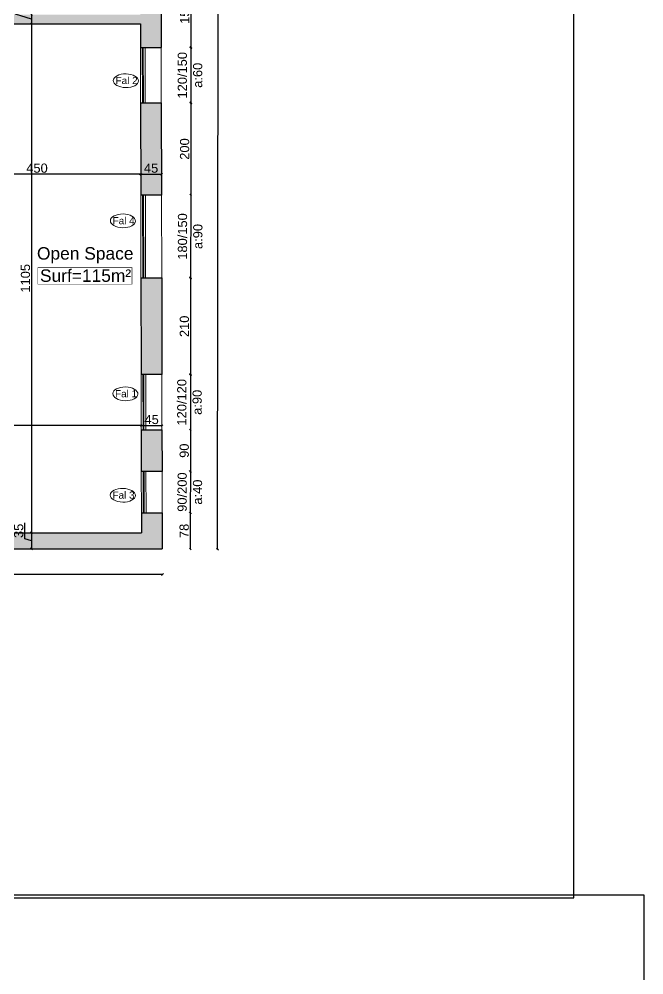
# Model space of a CAD drawing. Header units: millimetres. Extents: x 2804 to 3317, y 6834 to 7064.
# Drawn here: x 2864.3 to 2877.87, y 6872.58 to 6893.33 of the extents above; entities that cross this region are included whole.
import ezdxf

# ---------------------------------------------------------------- set-up
doc = ezdxf.new("R2010")
doc.units = ezdxf.units.MM
doc.header["$PDMODE"] = 1
for name, color, linetype, lineweight in [('cotation', 3, 'Continuous', 30), ('menuise', 50, 'Continuous', 18), ('zin fin', 6, 'Continuous', 9), ('zin menuiserie', 150, 'Continuous', 5), ('Zin mur', 30, 'Continuous', 30)]:
    doc.layers.add(name, color=color, linetype=linetype, lineweight=lineweight)
doc.layers.add('zin hatch mur', color=8, linetype='Continuous')
doc.layers.add('zin texte', color=33, linetype='Continuous')
doc.styles.add('ARIAL', font='arial.ttf')
doc.styles.add('PsikTxtStyle', font='arial.ttf')
doc.styles.get("Standard").update_dxf_attribs({"font": 'arial.ttf'})
doc.dimstyles.new('cotation 100', dxfattribs={"dimtxt": 0.2, "dimasz": 0.04, "dimexe": 0, "dimexo": 0, "dimgap": 0.03, "dimtad": 1, "dimdec": 0, "dimlfac": 100, "dimdsep": 46, "dimtxsty": 'ARIAL', "dimblk": 'OBLIQUE', "dimcen": 0.09, "dimse1": 1, "dimse2": 1, "dimclrd": 256, "dimclre": 256, "dimclrt": 256, "dimadec": 3, "dimazin": 2, "dimtfac": 1, "dimtdec": 0, "dimtofl": 0, "dimtmove": 1, "dimatfit": 3, "dimfxl": 0, "dimtolj": 1, "dimtzin": 0, "dimlwd": -1, "dimlwe": -1, "dimarcsym": 0})

# ---------------------------------------------------------------- blocks, each defined once
blk = doc.blocks.new('_Oblique')
at = {"color": 0, "linetype": 'ByBlock', "lineweight": -2}
blk.add_line((-0.5, -0.5), (0.5, 0.5), dxfattribs=at)
blk = doc.blocks.new('*D153')
at = {"layer": 'cotation', "transparency": 16777216}
blk.add_line((2866.939, 6889.959), (2862.436, 6889.959), dxfattribs=at)
at = {"layer": 'Defpoints', "color": 0, "transparency": 16777216}
for p in [(2866.939, 6890.798), (2862.436, 6890.327), (2862.436, 6889.959)]:
    blk.add_point(p, dxfattribs=at)
at = {"layer": 'cotation', "transparency": 16777216, "xscale": 0.04, "yscale": 0.04, "zscale": 0.04, "rotation": 180}
blk.add_blockref('_Oblique', (2862.436, 6889.959), dxfattribs=at)
at = {"layer": 'cotation', "transparency": 16777216, "xscale": 0.04, "yscale": 0.04, "zscale": 0.04}
blk.add_blockref('_Oblique', (2866.939, 6889.959), dxfattribs=at)
at = {"layer": 'cotation', "transparency": 16777216, "insert": (2864.687, 6890.091), "char_height": 0.2, "attachment_point": 5, "style": 'ARIAL'}
blk.add_mtext('\\A1;450', dxfattribs=at)
blk = doc.blocks.new('*D190')
at = {"layer": 'cotation', "transparency": 16777216}
blk.add_line((2866.953, 6884.502), (2857.711, 6884.502), dxfattribs=at)
at = {"layer": 'Defpoints', "color": 0, "transparency": 16777216}
for p in [(2857.711, 6884.502), (2866.953, 6883.508), (2857.711, 6882.172)]:
    blk.add_point(p, dxfattribs=at)
at = {"layer": 'cotation', "transparency": 16777216, "xscale": 0.04, "yscale": 0.04, "zscale": 0.04, "rotation": 180}
blk.add_blockref('_Oblique', (2857.711, 6884.502), dxfattribs=at)
at = {"layer": 'cotation', "transparency": 16777216, "xscale": 0.04, "yscale": 0.04, "zscale": 0.04}
blk.add_blockref('_Oblique', (2866.953, 6884.502), dxfattribs=at)
at = {"layer": 'cotation', "transparency": 16777216, "insert": (2862.332, 6884.634), "char_height": 0.2, "attachment_point": 5, "style": 'ARIAL'}
blk.add_mtext('\\A1;924', dxfattribs=at)
blk = doc.blocks.new('*D191')
at = {"layer": 'cotation', "transparency": 16777216}
blk.add_line((2867.412, 6881.27), (2857.361, 6881.268), dxfattribs=at)
at = {"layer": 'Defpoints', "color": 0, "transparency": 16777216}
for p in [(2867.412, 6881.825), (2857.361, 6881.824), (2857.361, 6881.268)]:
    blk.add_point(p, dxfattribs=at)
at = {"layer": 'cotation', "transparency": 16777216, "xscale": 0.04, "yscale": 0.04, "zscale": 0.04}
for p, rotation in [((2857.361, 6881.268), 180.0091352644787), ((2867.412, 6881.27), 0.009135264478636884)]:
    blk.add_blockref('_Oblique', p, dxfattribs=dict(at, rotation=rotation))
at = {"layer": 'cotation', "transparency": 16777216, "insert": (2861.756, 6881.452), "char_height": 0.3, "attachment_point": 5, "rotation": 0.0091, "style": 'ARIAL'}
blk.add_mtext('\\A1;1005', dxfattribs=at)
blk = doc.blocks.new('*D432')
at = {"layer": 'cotation', "transparency": 16777216}
blk.add_line((2868.03, 6894.207), (2868.029, 6892.707), dxfattribs=at)
at = {"layer": 'Defpoints', "color": 0, "transparency": 16777216}
for p in [(2867.381, 6894.208), (2867.384, 6892.708), (2868.029, 6892.707)]:
    blk.add_point(p, dxfattribs=at)
at = {"layer": 'cotation', "transparency": 16777216, "xscale": 0.04, "yscale": 0.04, "zscale": 0.04}
for p, rotation in [((2868.03, 6894.207), 89.93231411526871), ((2868.029, 6892.707), 269.9323141152688)]:
    blk.add_blockref('_Oblique', p, dxfattribs=dict(at, rotation=rotation))
at = {"layer": 'cotation', "transparency": 16777216, "insert": (2867.897, 6893.457), "char_height": 0.2, "attachment_point": 5, "rotation": 89.9323, "style": 'ARIAL'}
blk.add_mtext('\\A1;150', dxfattribs=at)
blk = doc.blocks.new('*D433')
at = {"layer": 'cotation', "transparency": 16777216}
blk.add_line((2868.029, 6892.707), (2868.027, 6891.507), dxfattribs=at)
at = {"layer": 'Defpoints', "color": 0, "transparency": 16777216}
for p in [(2867.384, 6892.708), (2867.387, 6891.508), (2868.027, 6891.507)]:
    blk.add_point(p, dxfattribs=at)
at = {"layer": 'cotation', "transparency": 16777216, "xscale": 0.04, "yscale": 0.04, "zscale": 0.04}
for p, rotation in [((2868.029, 6892.707), 89.93231411526871), ((2868.027, 6891.507), 269.9323141152688)]:
    blk.add_blockref('_Oblique', p, dxfattribs=dict(at, rotation=rotation))
at = {"layer": 'cotation', "transparency": 16777216, "insert": (2868.011, 6892.108), "char_height": 0.2, "attachment_point": 5, "rotation": 89.9323, "style": 'ARIAL'}
blk.add_mtext('\\A1;120/150\\Pa:60', dxfattribs=at)
blk = doc.blocks.new('*D434')
at = {"layer": 'cotation', "transparency": 16777216}
blk.add_line((2868.027, 6891.507), (2868.025, 6889.507), dxfattribs=at)
at = {"layer": 'Defpoints', "color": 0, "transparency": 16777216}
for p in [(2867.387, 6891.508), (2867.392, 6889.508), (2868.025, 6889.507)]:
    blk.add_point(p, dxfattribs=at)
at = {"layer": 'cotation', "transparency": 16777216, "xscale": 0.04, "yscale": 0.04, "zscale": 0.04}
for p, rotation in [((2868.027, 6891.507), 89.93231411526871), ((2868.025, 6889.507), 269.9323141152688)]:
    blk.add_blockref('_Oblique', p, dxfattribs=dict(at, rotation=rotation))
at = {"layer": 'cotation', "transparency": 16777216, "insert": (2867.894, 6890.507), "char_height": 0.2, "attachment_point": 5, "rotation": 89.9323, "style": 'ARIAL'}
blk.add_mtext('\\A1;200', dxfattribs=at)
blk = doc.blocks.new('*D435')
at = {"layer": 'cotation', "transparency": 16777216}
blk.add_line((2868.025, 6889.507), (2868.023, 6887.707), dxfattribs=at)
at = {"layer": 'Defpoints', "color": 0, "transparency": 16777216}
for p in [(2867.392, 6889.508), (2867.396, 6887.708), (2868.023, 6887.707)]:
    blk.add_point(p, dxfattribs=at)
at = {"layer": 'cotation', "transparency": 16777216, "xscale": 0.04, "yscale": 0.04, "zscale": 0.04}
for p, rotation in [((2868.025, 6889.507), 89.93231411526871), ((2868.023, 6887.707), 269.9323141152688)]:
    blk.add_blockref('_Oblique', p, dxfattribs=dict(at, rotation=rotation))
at = {"layer": 'cotation', "transparency": 16777216, "insert": (2868.015, 6888.608), "char_height": 0.2, "attachment_point": 5, "rotation": 89.9323, "style": 'ARIAL'}
blk.add_mtext('\\A1;180/150\\Pa:90', dxfattribs=at)
blk = doc.blocks.new('*D436')
at = {"layer": 'cotation', "transparency": 16777216}
blk.add_line((2868.023, 6887.707), (2868.02, 6885.607), dxfattribs=at)
at = {"layer": 'Defpoints', "color": 0, "transparency": 16777216}
for p in [(2867.396, 6887.708), (2867.399, 6885.608), (2868.02, 6885.607)]:
    blk.add_point(p, dxfattribs=at)
at = {"layer": 'cotation', "transparency": 16777216, "xscale": 0.04, "yscale": 0.04, "zscale": 0.04}
for p, rotation in [((2868.023, 6887.707), 89.93231411526871), ((2868.02, 6885.607), 269.9323141152688)]:
    blk.add_blockref('_Oblique', p, dxfattribs=dict(at, rotation=rotation))
at = {"layer": 'cotation', "transparency": 16777216, "insert": (2867.889, 6886.657), "char_height": 0.2, "attachment_point": 5, "rotation": 89.9323, "style": 'ARIAL'}
blk.add_mtext('\\A1;210', dxfattribs=at)
blk = doc.blocks.new('*D437')
at = {"layer": 'cotation', "transparency": 16777216}
blk.add_line((2868.02, 6885.607), (2868.019, 6884.407), dxfattribs=at)
at = {"layer": 'Defpoints', "color": 0, "transparency": 16777216}
for p in [(2867.399, 6885.608), (2867.401, 6884.408), (2868.019, 6884.407)]:
    blk.add_point(p, dxfattribs=at)
at = {"layer": 'cotation', "transparency": 16777216, "xscale": 0.04, "yscale": 0.04, "zscale": 0.04}
for p, rotation in [((2868.02, 6885.607), 89.93231411526871), ((2868.019, 6884.407), 269.9323141152688)]:
    blk.add_blockref('_Oblique', p, dxfattribs=dict(at, rotation=rotation))
at = {"layer": 'cotation', "transparency": 16777216, "insert": (2868, 6885.008), "char_height": 0.2, "attachment_point": 5, "rotation": 89.9323, "style": 'ARIAL'}
blk.add_mtext('\\A1;120/120\\Pa:90', dxfattribs=at)
blk = doc.blocks.new('*D438')
at = {"layer": 'cotation', "transparency": 16777216}
blk.add_line((2868.019, 6884.407), (2868.018, 6883.507), dxfattribs=at)
at = {"layer": 'Defpoints', "color": 0, "transparency": 16777216}
for p in [(2867.401, 6884.408), (2867.403, 6883.508), (2868.018, 6883.507)]:
    blk.add_point(p, dxfattribs=at)
at = {"layer": 'cotation', "transparency": 16777216, "xscale": 0.04, "yscale": 0.04, "zscale": 0.04}
for p, rotation in [((2868.019, 6884.407), 89.93231411526871), ((2868.018, 6883.507), 269.9323141152688)]:
    blk.add_blockref('_Oblique', p, dxfattribs=dict(at, rotation=rotation))
at = {"layer": 'cotation', "transparency": 16777216, "insert": (2867.886, 6883.957), "char_height": 0.2, "attachment_point": 5, "rotation": 89.9323, "style": 'ARIAL'}
blk.add_mtext('\\A1;90', dxfattribs=at)
blk = doc.blocks.new('*D439')
at = {"layer": 'cotation', "transparency": 16777216}
blk.add_line((2868.018, 6883.507), (2868.017, 6882.607), dxfattribs=at)
at = {"layer": 'Defpoints', "color": 0, "transparency": 16777216}
for p in [(2867.403, 6883.508), (2867.405, 6882.608), (2868.017, 6882.607)]:
    blk.add_point(p, dxfattribs=at)
at = {"layer": 'cotation', "transparency": 16777216, "xscale": 0.04, "yscale": 0.04, "zscale": 0.04}
for p, rotation in [((2868.018, 6883.507), 89.93231411526871), ((2868.017, 6882.607), 269.9323141152688)]:
    blk.add_blockref('_Oblique', p, dxfattribs=dict(at, rotation=rotation))
at = {"layer": 'cotation', "transparency": 16777216, "insert": (2868.008, 6883.058), "char_height": 0.2, "attachment_point": 5, "rotation": 89.9323, "style": 'ARIAL'}
blk.add_mtext('\\A1;90/200\\Pa:40', dxfattribs=at)
blk = doc.blocks.new('*D440')
at = {"layer": 'cotation', "transparency": 16777216}
blk.add_line((2868.017, 6882.607), (2868.016, 6881.824), dxfattribs=at)
at = {"layer": 'Defpoints', "color": 0, "transparency": 16777216}
for p in [(2867.405, 6882.608), (2867.407, 6881.825), (2868.016, 6881.824)]:
    blk.add_point(p, dxfattribs=at)
at = {"layer": 'cotation', "transparency": 16777216, "xscale": 0.04, "yscale": 0.04, "zscale": 0.04}
for p, rotation in [((2868.017, 6882.607), 89.93231411526871), ((2868.016, 6881.824), 269.9323141152688)]:
    blk.add_blockref('_Oblique', p, dxfattribs=dict(at, rotation=rotation))
at = {"layer": 'cotation', "transparency": 16777216, "insert": (2867.884, 6882.216), "char_height": 0.2, "attachment_point": 5, "rotation": 89.9323, "style": 'ARIAL'}
blk.add_mtext('\\A1;78', dxfattribs=at)
blk = doc.blocks.new('*D441')
at = {"layer": 'cotation', "transparency": 16777216}
blk.add_line((2868.607, 6881.824), (2868.636, 6906.189), dxfattribs=at)
at = {"layer": 'Defpoints', "color": 0, "transparency": 16777216}
for p in [(2867.365, 6906.191), (2868.636, 6906.189), (2867.407, 6881.825)]:
    blk.add_point(p, dxfattribs=at)
at = {"layer": 'cotation', "transparency": 16777216, "xscale": 0.04, "yscale": 0.04, "zscale": 0.04}
for p, rotation in [((2868.636, 6906.189), 89.93231411526875), ((2868.607, 6881.824), 269.9323141152688)]:
    blk.add_blockref('_Oblique', p, dxfattribs=dict(at, rotation=rotation))
at = {"layer": 'cotation', "transparency": 16777216, "insert": (2868.438, 6894.007), "char_height": 0.3, "attachment_point": 5, "rotation": 89.9323, "style": 'ARIAL'}
blk.add_mtext('\\A1;2437', dxfattribs=at)
blk = doc.blocks.new('*D833')
at = {"layer": 'cotation', "transparency": 16777216}
for p, q in [((2864.219, 6893.433), (2864.219, 6893.782)), ((2864.571, 6893.327), (2864.219, 6893.433)), ((2864.571, 6893.427), (2864.571, 6893.227))]:
    blk.add_line(p, q, dxfattribs=at)
at = {"layer": 'Defpoints', "color": 0, "transparency": 16777216}
for p in [(2864.039, 6893.427), (2864.571, 6893.227), (2864.846, 6893.227)]:
    blk.add_point(p, dxfattribs=at)
at = {"layer": 'cotation', "transparency": 16777216, "xscale": 0.04, "yscale": 0.04, "zscale": 0.04}
for p, rotation in [((2864.571, 6893.427), 89.98780270344747), ((2864.571, 6893.227), 269.9878027034475)]:
    blk.add_blockref('_Oblique', p, dxfattribs=dict(at, rotation=rotation))
at = {"layer": 'cotation', "transparency": 16777216, "insert": (2864.087, 6893.607), "char_height": 0.2, "attachment_point": 5, "rotation": 89.9878, "style": 'ARIAL'}
blk.add_mtext('\\A1;20', dxfattribs=at)
blk = doc.blocks.new('*D834')
at = {"layer": 'cotation', "transparency": 16777216}
blk.add_line((2864.571, 6893.227), (2864.568, 6882.173), dxfattribs=at)
at = {"layer": 'Defpoints', "color": 0, "transparency": 16777216}
for p in [(2864.846, 6893.227), (2864.568, 6882.173), (2866.956, 6882.172)]:
    blk.add_point(p, dxfattribs=at)
at = {"layer": 'cotation', "transparency": 16777216, "xscale": 0.04, "yscale": 0.04, "zscale": 0.04}
for p, rotation in [((2864.571, 6893.227), 89.98780270344747), ((2864.568, 6882.173), 269.9878027034475)]:
    blk.add_blockref('_Oblique', p, dxfattribs=dict(at, rotation=rotation))
at = {"layer": 'cotation', "transparency": 16777216, "insert": (2864.437, 6887.7), "char_height": 0.2, "attachment_point": 5, "rotation": 89.9878, "style": 'ARIAL'}
blk.add_mtext('\\A1;1105', dxfattribs=at)
blk = doc.blocks.new('*D835')
at = {"layer": 'cotation', "transparency": 16777216}
for p, q in [((2864.421, 6882.043), (2864.421, 6882.391)), ((2864.568, 6881.999), (2864.421, 6882.043)), ((2864.568, 6882.173), (2864.568, 6881.826))]:
    blk.add_line(p, q, dxfattribs=at)
at = {"layer": 'Defpoints', "color": 0, "transparency": 16777216}
for p in [(2866.956, 6882.172), (2864.568, 6881.826), (2866.96, 6881.825)]:
    blk.add_point(p, dxfattribs=at)
at = {"layer": 'cotation', "transparency": 16777216, "xscale": 0.04, "yscale": 0.04, "zscale": 0.04}
for p, rotation in [((2864.568, 6882.173), 89.98780270344747), ((2864.568, 6881.826), 269.9878027034475)]:
    blk.add_blockref('_Oblique', p, dxfattribs=dict(at, rotation=rotation))
at = {"layer": 'cotation', "transparency": 16777216, "insert": (2864.289, 6882.217), "char_height": 0.2, "attachment_point": 5, "rotation": 89.9878, "style": 'ARIAL'}
blk.add_mtext('\\A1;35', dxfattribs=at)
blk = doc.blocks.new('*D836')
at = {"layer": 'cotation', "transparency": 16777216}
blk.add_line((2866.939, 6889.959), (2867.391, 6889.959), dxfattribs=at)
at = {"layer": 'Defpoints', "color": 0, "transparency": 16777216}
for p in [(2866.939, 6890.798), (2867.391, 6889.959), (2867.391, 6889.778)]:
    blk.add_point(p, dxfattribs=at)
at = {"layer": 'cotation', "transparency": 16777216, "xscale": 0.04, "yscale": 0.04, "zscale": 0.04, "rotation": 180}
blk.add_blockref('_Oblique', (2866.939, 6889.959), dxfattribs=at)
at = {"layer": 'cotation', "transparency": 16777216, "xscale": 0.04, "yscale": 0.04, "zscale": 0.04}
blk.add_blockref('_Oblique', (2867.391, 6889.959), dxfattribs=at)
at = {"layer": 'cotation', "transparency": 16777216, "insert": (2867.165, 6890.091), "char_height": 0.2, "attachment_point": 5, "style": 'ARIAL'}
blk.add_mtext('\\A1;45', dxfattribs=at)
blk = doc.blocks.new('*D854')
at = {"layer": 'cotation', "transparency": 16777216}
blk.add_line((2866.953, 6884.502), (2867.401, 6884.502), dxfattribs=at)
at = {"layer": 'Defpoints', "color": 0, "transparency": 16777216}
for p in [(2867.401, 6884.502), (2867.401, 6884.408), (2866.953, 6883.508)]:
    blk.add_point(p, dxfattribs=at)
at = {"layer": 'cotation', "transparency": 16777216, "xscale": 0.04, "yscale": 0.04, "zscale": 0.04, "rotation": 180}
blk.add_blockref('_Oblique', (2866.953, 6884.502), dxfattribs=at)
at = {"layer": 'cotation', "transparency": 16777216, "xscale": 0.04, "yscale": 0.04, "zscale": 0.04}
blk.add_blockref('_Oblique', (2867.401, 6884.502), dxfattribs=at)
at = {"layer": 'cotation', "transparency": 16777216, "insert": (2867.177, 6884.634), "char_height": 0.2, "attachment_point": 5, "style": 'ARIAL'}
blk.add_mtext('\\A1;45', dxfattribs=at)
blk = doc.blocks.new('fal1')
at = {"layer": 'menuise'}
blk.add_ellipse((2894.217, 6924.81), major_axis=(-0.273, 0.005), ratio=0.546469, start_param=-1.570796, end_param=4.712389, dxfattribs=at)
at = {"layer": 'menuise', "insert": (2893.993, 6924.891), "char_height": 0.1544, "width": 2.34126, "attachment_point": 1, "style": 'PsikTxtStyle'}
blk.add_mtext('Fal 1', dxfattribs=at)
blk = doc.blocks.new('fal2')
at = {"layer": 'menuise'}
blk.add_ellipse((2896.053, 6924.829), major_axis=(-0.273, 0.005), ratio=0.546469, start_param=-1.570796, end_param=4.712389, dxfattribs=at)
at = {"layer": 'menuise', "insert": (2895.829, 6924.91), "char_height": 0.1544, "width": 2.34126, "attachment_point": 1, "style": 'PsikTxtStyle'}
blk.add_mtext('Fal 2', dxfattribs=at)
blk = doc.blocks.new('fal3')
at = {"layer": 'menuise'}
blk.add_ellipse((2888.196, 6935.317), major_axis=(-0.273, 0.005), ratio=0.546469, start_param=-1.570796, end_param=4.712389, dxfattribs=at)
at = {"layer": 'menuise', "insert": (2887.972, 6935.398), "char_height": 0.1544, "width": 2.34126, "attachment_point": 1, "style": 'PsikTxtStyle'}
blk.add_mtext('Fal 3', dxfattribs=at)
blk = doc.blocks.new('fal4')
at = {"layer": 'menuise'}
blk.add_ellipse((2898.098, 6926.91), major_axis=(-0.273, 0.005), ratio=0.546469, start_param=-1.570796, end_param=4.712389, dxfattribs=at)
at = {"layer": 'menuise', "insert": (2897.874, 6926.991), "char_height": 0.1544, "width": 2.34126, "attachment_point": 1, "style": 'PsikTxtStyle'}
blk.add_mtext('Fal 4', dxfattribs=at)

msp = doc.modelspace()

# ---------------------------------------------------------------- hatches: boundary and pattern name
at = {"layer": 'zin hatch mur'}
h = msp.add_hatch(color=256, dxfattribs=at)
h.dxf.hatch_style = 1
h.paths.add_polyline_path([(2857.754, 6896.683), (2857.613, 6896.541), (2857.913, 6896.241), (2857.843, 6896.17), (2857.913, 6896.099), (2858.125, 6896.311)])
h.paths.add_polyline_path([(2857.348, 6895.534), (2857.277, 6895.604), (2857.206, 6895.534), (2856.906, 6895.834), (2856.835, 6895.763), (2857.136, 6895.463), (2857.065, 6895.392), (2857.136, 6895.321)], flags=17)
h.paths.add_polyline_path([(2867.383, 6893.227), (2867.383, 6893.427), (2863.166, 6893.427), (2860.711, 6895.883), (2860.711, 6896.477), (2860.511, 6896.477), (2860.511, 6895.8), (2861.237, 6895.074), (2861.11, 6894.948), (2861.252, 6894.806), (2861.378, 6894.933), (2863.084, 6893.227)])
h.paths.add_polyline_path([(2856.358, 6894.544), (2857.136, 6895.321), (2857.065, 6895.392), (2856.428, 6894.756), (2856.128, 6895.056), (2855.986, 6894.915)], flags=17)
h.paths.add_polyline_path([(2857.56, 6893.766), (2857.348, 6893.554), (2857.613, 6893.288), (2854.924, 6890.6), (2853.447, 6890.6), (2851.883, 6892.163), (2851.883, 6893.64), (2854.572, 6896.329), (2854.431, 6896.47), (2853.838, 6895.878), (2853.661, 6896.055), (2853.414, 6895.807), (2853.485, 6895.736), (2851.533, 6893.785), (2851.533, 6891.969), (2853.253, 6890.25), (2855.069, 6890.25), (2856.313, 6891.494), (2856.406, 6891.4), (2856.656, 6891.65), (2856.457, 6891.85), (2859.381, 6894.773), (2860.3, 6893.854), (2860.545, 6894.099), (2860.403, 6894.241), (2860.3, 6894.137), (2859.115, 6895.321), (2858.903, 6895.109), (2858.974, 6895.039), (2859.045, 6895.109), (2859.31, 6894.844), (2858.391, 6893.925), (2858.125, 6894.19), (2858.196, 6894.261), (2858.125, 6894.331), (2857.913, 6894.119), (2857.984, 6894.049), (2858.055, 6894.119), (2858.32, 6893.854), (2857.825, 6893.359), (2857.56, 6893.624), (2857.631, 6893.695)])
h = msp.add_hatch(color=256, dxfattribs=at)
h.dxf.hatch_style = 1
h.paths.add_polyline_path([(2867.377, 6894.208), (2866.932, 6894.208), (2866.933, 6892.708), (2867.379, 6892.708)])
h = msp.add_hatch(color=256, dxfattribs=at)
h.dxf.hatch_style = 1
h.paths.add_polyline_path([(2867.401, 6884.407), (2866.951, 6884.406), (2866.954, 6883.506), (2867.404, 6883.507)])
h.paths.add_polyline_path([(2867.395, 6887.708), (2866.945, 6887.708), (2866.95, 6885.607), (2867.4, 6885.607)])
h.paths.add_polyline_path([(2867.387, 6891.508), (2866.937, 6891.508), (2866.942, 6889.508), (2867.392, 6889.508), (2867.285, 6889.508), (2867.392, 6889.508)])
h = msp.add_hatch(color=256, dxfattribs=at)
h.dxf.hatch_style = 1
h.paths.add_polyline_path([(2857.711, 6890.591), (2857.502, 6890.799), (2857.255, 6890.552), (2857.361, 6890.446), (2857.361, 6890.277), (2857.711, 6890.277)])
h.paths.add_polyline_path([(2857.711, 6887.277), (2857.361, 6887.277), (2857.361, 6885.572), (2857.711, 6885.572)])
h.paths.add_polyline_path([(2867.405, 6882.608), (2866.955, 6882.606), (2866.956, 6882.171), (2862.436, 6882.172), (2862.436, 6882.8), (2862.336, 6882.8), (2862.336, 6882.172), (2861.336, 6882.172), (2861.336, 6882.672), (2860.636, 6882.672), (2860.636, 6883.72), (2862.336, 6883.72), (2862.336, 6883.6), (2862.436, 6883.6), (2862.436, 6883.82), (2860.536, 6883.82), (2860.536, 6882.172), (2857.711, 6882.172), (2857.711, 6882.572), (2857.361, 6882.572), (2857.361, 6881.824), (2867.404, 6881.825), (2867.407, 6881.825)])
h.paths.add_polyline_path([(2861.236, 6882.172), (2860.636, 6882.172), (2860.636, 6882.572), (2861.236, 6882.572)], flags=16)
h.paths.add_polyline_path([(2861.186, 6882.222), (2860.686, 6882.222), (2861.116, 6882.292), (2861.186, 6882.522)], flags=0)
h.paths.add_polyline_path([(2861.186, 6882.522), (2861.116, 6882.292), (2860.686, 6882.222), (2861.186, 6882.222)], flags=0)

# ---------------------------------------------------------------- linework, layer by layer
at = {"layer": 'cotation'}
for points in [[(2876.35, 6911.363), (2840.408, 6911.363), (2840.408, 6874.25), (2876.35, 6874.25)], [(2877.87, 6833.791), (2838.348, 6833.791), (2838.348, 6874.314), (2877.87, 6874.314)]]:
    msp.add_lwpolyline(points, close=True, dxfattribs=at)
at = {"layer": 'zin fin'}
for p, q in [((2867.384, 6892.708), (2867.387, 6891.508)), ((2867.392, 6889.508), (2867.396, 6887.708)), ((2867.399, 6885.608), (2867.401, 6884.408)), ((2867.403, 6883.508), (2867.405, 6882.608)), ((2867.322, 6881.825), (2867.322, 6881.825)), ((2867.372, 6881.825), (2867.372, 6881.825))]:
    msp.add_line(p, q, dxfattribs=at)
at = {"layer": 'zin menuiserie'}
for p, q in [((2866.934, 6892.708), (2866.937, 6891.508)), ((2866.974, 6892.708), (2866.977, 6891.508)), ((2866.994, 6892.708), (2866.997, 6891.508)), ((2867.034, 6892.708), (2867.037, 6891.508)), ((2866.942, 6889.508), (2866.946, 6887.708)), ((2866.982, 6889.508), (2866.986, 6887.708)), ((2867.002, 6889.508), (2867.006, 6887.708)), ((2867.042, 6889.508), (2867.046, 6887.708)), ((2866.949, 6885.608), (2866.951, 6884.408)), ((2866.989, 6885.608), (2866.991, 6884.408)), ((2867.009, 6885.608), (2867.011, 6884.408)), ((2867.049, 6885.608), (2867.051, 6884.408)), ((2866.953, 6883.508), (2866.955, 6882.608)), ((2866.993, 6883.508), (2866.995, 6882.608)), ((2867.013, 6883.508), (2867.015, 6882.608)), ((2867.053, 6883.508), (2867.055, 6882.608))]:
    msp.add_line(p, q, dxfattribs=at)
at = {"layer": 'Zin mur'}
for p, q in [((2867.381, 6894.208), (2867.384, 6892.708)), ((2863.084, 6893.227), (2866.933, 6893.227)), ((2866.933, 6893.227), (2866.934, 6892.708)), ((2866.934, 6892.708), (2867.384, 6892.708)), ((2866.937, 6891.508), (2866.942, 6889.508)), ((2866.937, 6891.508), (2867.387, 6891.508)), ((2867.387, 6891.508), (2867.392, 6889.508)), ((2867.392, 6889.508), (2866.942, 6889.508)), ((2866.946, 6887.708), (2866.949, 6885.608)), ((2866.946, 6887.708), (2867.396, 6887.708)), ((2867.396, 6887.708), (2867.399, 6885.608)), ((2867.399, 6885.608), (2866.949, 6885.608)), ((2866.951, 6884.408), (2866.953, 6883.508)), ((2866.951, 6884.408), (2867.401, 6884.408)), ((2867.401, 6884.408), (2867.403, 6883.508)), ((2867.403, 6883.508), (2866.953, 6883.508)), ((2866.955, 6882.608), (2866.956, 6882.172)), ((2866.955, 6882.608), (2867.405, 6882.608)), ((2867.405, 6882.608), (2867.407, 6881.825)), ((2862.436, 6882.172), (2866.956, 6882.172)), ((2857.361, 6881.824), (2867.407, 6881.825))]:
    msp.add_line(p, q, dxfattribs=at)
at = {"layer": 'zin texte', "const_width": 0.01}
msp.add_lwpolyline([(2864.705, 6887.93), (2866.751, 6887.93), (2866.751, 6887.574), (2864.705, 6887.574)], close=True, dxfattribs=at)

# ---------------------------------------------------------------- block references
at = {"layer": 'cotation'}
for name, p in [('fal2', (-29.435, -32.839)), ('fal4', (-31.544, -37.963)), ('fal1', (-27.611, -39.619)), ('fal3', (-21.645, -52.327))]:
    msp.add_blockref(name, p, dxfattribs=at)

# ---------------------------------------------------------------- texts
at = {"layer": 'zin texte', "char_height": 0.27, "attachment_point": 1}
for s, insert in [('Open Space', (2864.686, 6888.376)), ('Surf=115m²', (2864.751, 6887.893))]:
    msp.add_mtext_dynamic_manual_height_columns(s, width=34.10317, gutter_width=12.5, heights=[0], dxfattribs=dict(at, insert=insert))

# ---------------------------------------------------------------- dimensions: what is measured, and where the dimension line sits
at = {"layer": 'cotation'}
dim = msp.add_linear_dim(base=(2868.636, 6906.189), p1=(2867.407, 6881.825), p2=(2867.365, 6906.191), angle=89.9323, dimstyle='cotation 100', override={"dimtxt": 0.3}, dxfattribs=at)
dim.commit()
dim.dimension.update_dxf_attribs({"geometry": '*D441', "text_midpoint": (2868.438, 6894.007)})
for base, p1, p2, angle, picture, middle in [((2868.029, 6892.707), (2867.381, 6894.208), (2867.384, 6892.708), 89.9323, '*D432', (2867.897, 6893.457)), ((2864.571, 6893.227), (2864.039, 6893.427), (2864.846, 6893.227), 269.9878, '*D833', (2864.087, 6893.463)), ((2864.568, 6882.173), (2864.846, 6893.227), (2866.956, 6882.172), 269.9878, '*D834', (2864.437, 6887.7)), ((2868.025, 6889.507), (2867.387, 6891.508), (2867.392, 6889.508), 89.9323, '*D434', (2867.894, 6890.507)), ((2868.02, 6885.607), (2867.396, 6887.708), (2867.399, 6885.608), 89.9323, '*D436', (2867.889, 6886.657)), ((2857.711, 6884.502), (2866.953, 6883.508), (2857.711, 6882.172), 0, '*D190', (2862.332, 6884.634)), ((2867.401, 6884.502), (2866.953, 6883.508), (2867.401, 6884.408), 0, '*D854', (2867.177, 6884.634)), ((2868.018, 6883.507), (2867.401, 6884.408), (2867.403, 6883.508), 89.9323, '*D438', (2867.886, 6883.957)), ((2868.016, 6881.824), (2867.405, 6882.608), (2867.407, 6881.825), 89.9323, '*D440', (2867.884, 6882.216)), ((2864.568, 6881.826), (2866.956, 6882.172), (2866.96, 6881.825), 269.9878, '*D835', (2864.289, 6882.073))]:
    dim = msp.add_linear_dim(base=base, p1=p1, p2=p2, angle=angle, dimstyle='cotation 100', dxfattribs=at)
    dim.commit()
    dim.dimension.update_dxf_attribs({"geometry": picture, "text_midpoint": middle})
for base, p1, p2, text, picture, middle in [((2868.027, 6891.507), (2867.384, 6892.708), (2867.387, 6891.508), '<>/150\\Pa:60', '*D433', (2868.312, 6892.107)), ((2868.023, 6887.707), (2867.392, 6889.508), (2867.396, 6887.708), '<>/150\\Pa:90', '*D435', (2868.316, 6888.607)), ((2868.019, 6884.407), (2867.399, 6885.608), (2867.401, 6884.408), '<>/120\\Pa:90', '*D437', (2868.301, 6885.007)), ((2868.017, 6882.607), (2867.403, 6883.508), (2867.405, 6882.608), '<>/200\\Pa:40', '*D439', (2868.309, 6883.057))]:
    dim = msp.add_linear_dim(base=base, p1=p1, p2=p2, angle=89.9323, text=text, dimstyle='cotation 100', dxfattribs=at)
    dim.commit()
    dim.dimension.update_dxf_attribs({"geometry": picture, "text_midpoint": middle, "dimtype": 128})
for base, p2, picture, middle in [((2862.436, 6889.959), (2862.436, 6890.327), '*D153', (2864.687, 6890.091)), ((2867.391, 6889.959), (2867.391, 6889.778), '*D836', (2867.165, 6890.091))]:
    dim = msp.add_linear_dim(base=base, p1=(2866.939, 6890.798), p2=p2, dimstyle='cotation 100', dxfattribs=at)
    dim.commit()
    dim.dimension.update_dxf_attribs({"geometry": picture, "text_midpoint": middle})
dim = msp.add_linear_dim(base=(2857.361, 6881.268), p1=(2867.412, 6881.825), p2=(2857.361, 6881.824), angle=180.0091, dimstyle='cotation 100', override={"dimtxt": 0.3}, dxfattribs=at)
dim.commit()
dim.dimension.update_dxf_attribs({"geometry": '*D191', "text_midpoint": (2861.756, 6881.269), "dimtype": 129})

doc.saveas('drawing.dxf')
